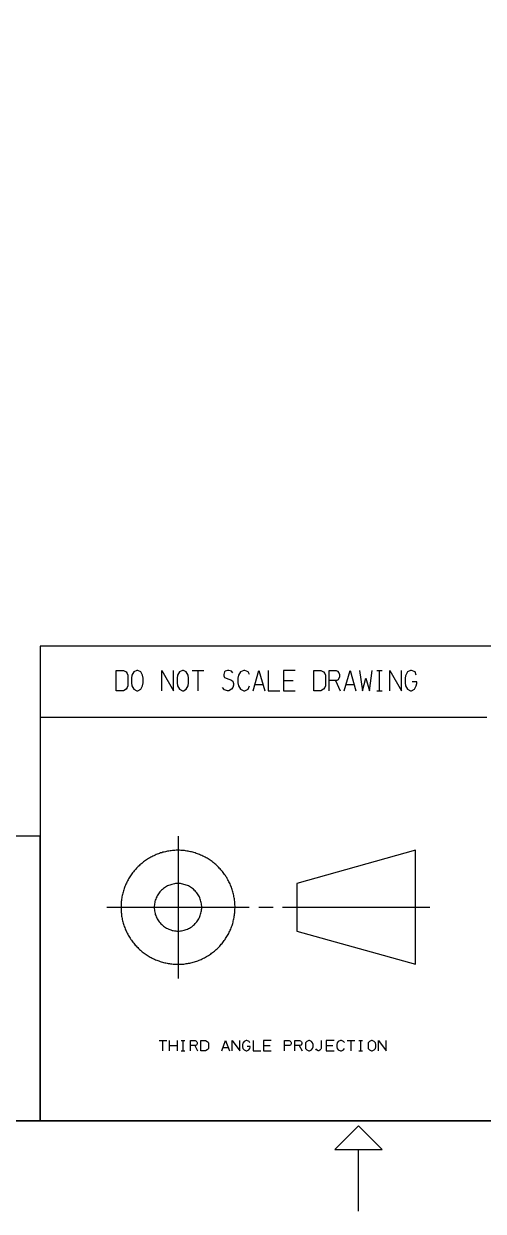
# Model space of a CAD drawing. Header units: millimetres. Extents: x 0 to 1189, y 35 to 806.
# Drawn here: x 497.6 to 630.6, y 35.5 to 379.4 of the extents above; entities that cross this region are included whole.
import ezdxf

# ---------------------------------------------------------------- set-up
doc = ezdxf.new("R2010")
doc.units = ezdxf.units.MM
doc.layers.add('Pen 1', color=7, linetype='Continuous')

msp = doc.modelspace()

# ---------------------------------------------------------------- linework, layer by layer
at = {"layer": 'Pen 1', "color": 7, "lineweight": 30}
for p, q in [((546.38, 192.1), (549.72, 192.1)), ((548.05, 186.23), (548.05, 192.1)), ((572.78, 189.2), (575.6, 189.2)), ((587.85, 189.2), (589.15, 186.23)), ((599.78, 192.1), (601.35, 192.1)), ((600.6, 186.23), (600.6, 192.1)), ((564.47, 188.05), (566.83, 188.05)), ((590.88, 188.05), (593.25, 188.05)), ((599.78, 186.23), (601.35, 186.23)), ((631.62, 178.5), (502.35, 178.5)), ((542.25, 144.12), (542.25, 102.88)), ((521.62, 123.5), (562.88, 123.5)), ((565.62, 123.5), (569.75, 123.5)), ((572.5, 123.5), (615.12, 123.5)), ((536.75, 84.93), (538.97, 84.93)), ((537.85, 81.97), (537.85, 84.93)), ((539.78, 81.97), (539.78, 84.93)), ((539.78, 83.47), (542, 83.47)), ((542, 84.93), (542, 81.97)), ((543.2, 84.93), (544.25, 84.93)), ((543.72, 81.97), (543.72, 84.93)), ((547.08, 83.47), (547.92, 81.97)), ((555.22, 82.9), (556.8, 82.9)), ((567, 83.47), (568.88, 83.47)), ((577.33, 83.47), (578.17, 81.97)), ((585.15, 83.47), (587.03, 83.47)), ((591.2, 84.93), (593.45, 84.93)), ((592.33, 81.97), (592.33, 84.93)), ((594.62, 84.93), (595.67, 84.93)), ((595.17, 81.97), (595.17, 84.93)), ((543.2, 81.97), (544.25, 81.97)), ((594.62, 81.97), (595.67, 81.97)), ((594.5, 35.47), (594.5, 53.35))]:
    msp.add_line(p, q, dxfattribs=at)
for points in [[(26.55, 776.72), (1162.45, 776.72), (1162.45, 61.62), (26.55, 61.62), (26.55, 776.72)], [(1162.45, 199.12), (502.35, 199.12), (502.35, 61.62), (1162.45, 61.62), (1162.45, 199.12)], [(524.38, 186.23), (524.38, 192.1), (526.42, 192.1), (527.2, 191.65), (527.53, 191.2), (527.72, 190.73), (527.72, 187.6), (527.53, 187.15), (527.2, 186.68), (526.42, 186.23), (524.38, 186.23)], [(530.6, 192.1), (530.3, 192.1), (529.45, 191.65), (528.88, 190.73), (528.78, 189.82), (528.78, 188.52), (528.88, 187.6), (529.45, 186.68), (530.3, 186.23), (530.6, 186.23), (531.45, 186.68), (531.97, 187.6), (532.12, 188.52), (532.12, 189.82), (531.97, 190.73), (531.45, 191.65), (530.6, 192.1)], [(537.58, 186.23), (537.58, 192.1), (540.92, 186.23), (540.92, 192.1)], [(543.8, 192.1), (543.5, 192.1), (542.65, 191.65), (542.08, 190.73), (541.97, 189.82), (541.97, 188.52), (542.08, 187.6), (542.65, 186.68), (543.5, 186.23), (543.8, 186.23), (544.65, 186.68), (545.17, 187.6), (545.33, 188.52), (545.33, 189.82), (545.17, 190.73), (544.65, 191.65), (543.8, 192.1)], [(558.15, 191.43), (557.72, 191.88), (556.92, 192.1), (556.55, 192.1), (555.92, 191.88), (555.75, 191.65), (555.55, 190.95), (555.55, 190.5), (555.75, 190.05), (556.15, 189.82), (556.92, 189.57), (557.55, 189.35), (558.15, 188.98), (558.35, 188.27), (558.35, 187.82), (558.15, 187.15), (557.72, 186.68), (556.92, 186.23), (556.55, 186.23), (555.75, 186.45), (555.17, 187.15)], [(562.92, 190.95), (562.55, 191.65), (561.62, 192.1), (561.25, 192.1), (560.3, 191.65), (559.75, 190.73), (559.58, 189.82), (559.58, 188.52), (559.75, 187.6), (560.3, 186.68), (561.25, 186.23), (561.62, 186.23), (562.55, 186.68), (562.92, 187.6)], [(563.97, 186.23), (565.65, 192.1), (567.33, 186.23)], [(568.38, 192.1), (568.38, 186.23), (571.72, 186.23)], [(576.12, 192.1), (572.78, 192.1), (572.78, 186.23), (576.12, 186.23)], [(581.58, 186.23), (581.58, 192.1), (583.62, 192.1), (584.4, 191.65), (584.75, 191.2), (584.92, 190.73), (584.92, 187.6), (584.75, 187.15), (584.4, 186.68), (583.62, 186.23), (581.58, 186.23)], [(585.97, 186.23), (585.97, 192.1), (588.03, 192.1), (588.38, 191.88), (588.8, 191.43), (588.95, 190.95), (588.95, 190.27), (588.58, 189.35), (588.2, 189.2), (585.97, 189.2)], [(590.38, 186.23), (592.05, 192.1), (593.72, 186.23)], [(594.78, 192.1), (595.62, 186.23), (596.6, 189.82), (597.65, 186.23), (598.47, 192.1)], [(603.58, 186.23), (603.58, 192.1), (606.95, 186.23), (606.95, 192.1)], [(611.17, 190.73), (610.85, 191.65), (609.8, 192.1), (609.5, 192.1), (608.67, 191.65), (608.1, 190.5), (607.97, 189.82), (607.97, 188.52), (608.1, 187.6), (608.67, 186.68), (609.5, 186.23), (609.8, 186.23), (610.65, 186.68), (611.17, 187.6), (611.35, 188.27), (611.35, 188.75), (610, 188.75)], [(502.35, 144.12), (331.83, 144.12), (331.83, 61.62), (502.35, 61.62), (502.35, 144.12)], [(558.75, 123.5), (558.75, 123.85), (558.72, 124.2), (558.7, 124.55), (558.67, 124.9), (558.65, 125.22), (558.6, 125.57), (558.58, 125.93), (558.5, 126.28), (558.45, 126.62), (558.38, 126.95), (558.3, 127.3), (558.22, 127.62), (558.12, 127.97), (558.03, 128.3), (557.92, 128.65), (557.8, 128.98), (557.7, 129.3), (557.58, 129.62), (557.42, 129.95), (557.3, 130.25), (557.15, 130.57), (557, 130.9), (556.83, 131.2), (556.67, 131.5), (556.5, 131.8), (556.33, 132.1), (556.12, 132.4), (555.95, 132.7), (555.75, 132.98), (555.55, 133.27), (555.33, 133.55), (555.12, 133.82), (554.9, 134.1), (554.67, 134.35), (554.45, 134.62), (554.2, 134.88), (553.95, 135.12), (553.7, 135.38), (553.45, 135.6), (553.2, 135.85), (552.92, 136.07), (552.67, 136.3), (552.4, 136.5), (552.12, 136.73), (551.83, 136.93), (551.55, 137.12), (551.25, 137.32), (550.97, 137.5), (550.67, 137.68), (550.38, 137.85), (550.08, 138.02), (549.75, 138.2), (549.45, 138.35), (549.12, 138.5), (548.8, 138.62), (548.5, 138.77), (548.17, 138.9), (547.85, 139.02), (547.5, 139.12), (547.17, 139.25), (546.85, 139.35), (546.5, 139.45), (546.17, 139.52), (545.83, 139.6), (545.5, 139.68), (545.15, 139.75), (544.8, 139.8), (544.45, 139.85), (544.12, 139.9), (543.78, 139.93), (543.42, 139.95), (543.08, 139.98), (542.72, 140), (542.38, 140), (542.03, 140), (541.67, 140), (541.33, 139.98), (540.97, 139.95), (540.62, 139.93), (540.3, 139.88), (539.95, 139.85), (539.6, 139.77), (539.25, 139.73), (538.9, 139.65), (538.58, 139.57), (538.22, 139.5), (537.9, 139.43), (537.55, 139.32), (537.22, 139.23), (536.9, 139.1), (536.58, 139), (536.25, 138.88), (535.92, 138.75), (535.6, 138.6), (535.28, 138.45), (534.97, 138.3), (534.65, 138.15), (534.35, 138), (534.05, 137.82), (533.75, 137.65), (533.45, 137.45), (533.15, 137.27), (532.88, 137.07), (532.58, 136.88), (532.3, 136.68), (532.03, 136.45), (531.75, 136.23), (531.47, 136), (531.22, 135.77), (530.97, 135.55), (530.72, 135.3), (530.47, 135.05), (530.22, 134.8), (530, 134.55), (529.75, 134.3), (529.53, 134.02), (529.33, 133.75), (529.1, 133.48), (528.9, 133.2), (528.7, 132.93), (528.5, 132.62), (528.3, 132.32), (528.12, 132.05), (527.95, 131.75), (527.78, 131.43), (527.6, 131.12), (527.45, 130.82), (527.3, 130.5), (527.15, 130.18), (527.03, 129.88), (526.88, 129.55), (526.78, 129.23), (526.65, 128.9), (526.53, 128.55), (526.42, 128.23), (526.33, 127.9), (526.25, 127.55), (526.17, 127.22), (526.1, 126.88), (526.03, 126.53), (525.95, 126.2), (525.9, 125.85), (525.85, 125.5), (525.83, 125.15), (525.8, 124.8), (525.78, 124.45), (525.75, 124.1), (525.75, 123.75), (525.75, 123.43), (525.75, 123.07), (525.75, 122.72), (525.78, 122.38), (525.8, 122.03), (525.85, 121.68), (525.88, 121.32), (525.92, 120.97), (526, 120.65), (526.05, 120.3), (526.12, 119.95), (526.2, 119.62), (526.3, 119.28), (526.38, 118.95), (526.47, 118.6), (526.58, 118.28), (526.7, 117.95), (526.83, 117.62), (526.95, 117.3), (527.08, 116.97), (527.22, 116.65), (527.38, 116.35), (527.53, 116.03), (527.7, 115.72), (527.85, 115.43), (528.03, 115.1), (528.2, 114.82), (528.4, 114.53), (528.6, 114.22), (528.8, 113.95), (529, 113.65), (529.2, 113.38), (529.42, 113.1), (529.65, 112.85), (529.88, 112.57), (530.1, 112.32), (530.35, 112.07), (530.58, 111.82), (530.83, 111.57), (531.1, 111.32), (531.35, 111.1), (531.62, 110.88), (531.88, 110.65), (532.15, 110.43), (532.42, 110.22), (532.72, 110.03), (533, 109.82), (533.3, 109.62), (533.6, 109.45), (533.88, 109.28), (534.2, 109.1), (534.5, 108.93), (534.8, 108.78), (535.12, 108.6), (535.42, 108.47), (535.75, 108.32), (536.08, 108.2), (536.4, 108.07), (536.72, 107.95), (537.05, 107.82), (537.4, 107.72), (537.72, 107.62), (538.05, 107.53), (538.4, 107.45), (538.72, 107.38), (539.08, 107.3), (539.42, 107.25), (539.78, 107.18), (540.1, 107.12), (540.45, 107.1), (540.8, 107.05), (541.15, 107.03), (541.5, 107), (541.85, 107), (542.2, 107), (542.55, 107), (542.9, 107), (543.25, 107.03), (543.58, 107.05), (543.92, 107.07), (544.28, 107.12), (544.62, 107.18), (544.97, 107.22), (545.33, 107.28), (545.65, 107.35), (546, 107.43), (546.33, 107.5), (546.67, 107.6), (547, 107.7), (547.33, 107.8), (547.67, 107.9), (548, 108.03), (548.33, 108.15), (548.65, 108.28), (548.97, 108.43), (549.28, 108.57), (549.6, 108.72), (549.9, 108.88), (550.2, 109.05), (550.53, 109.22), (550.83, 109.4), (551.1, 109.57), (551.4, 109.78), (551.7, 109.97), (551.97, 110.18), (552.25, 110.38), (552.53, 110.6), (552.8, 110.8), (553.08, 111.05), (553.33, 111.28), (553.58, 111.5), (553.83, 111.75), (554.08, 112), (554.33, 112.25), (554.55, 112.5), (554.78, 112.78), (555, 113.03), (555.22, 113.3), (555.42, 113.57), (555.65, 113.88), (555.85, 114.15), (556.03, 114.45), (556.22, 114.72), (556.4, 115.03), (556.58, 115.32), (556.75, 115.62), (556.92, 115.95), (557.08, 116.25), (557.22, 116.57), (557.38, 116.88), (557.5, 117.2), (557.62, 117.53), (557.75, 117.85), (557.88, 118.18), (557.97, 118.53), (558.08, 118.85), (558.17, 119.18), (558.25, 119.53), (558.35, 119.85), (558.4, 120.2), (558.47, 120.55), (558.53, 120.9), (558.6, 121.22), (558.62, 121.57), (558.67, 121.93), (558.7, 122.28), (558.72, 122.62), (558.72, 122.97), (558.75, 123.32), (558.75, 123.5)], [(576.62, 130.38), (576.62, 116.62), (611, 107), (611, 140), (576.62, 130.38)], [(549.12, 123.5), (549.1, 123.85), (549.08, 124.2), (549.05, 124.55), (548.97, 124.88), (548.9, 125.22), (548.8, 125.55), (548.7, 125.88), (548.55, 126.2), (548.42, 126.53), (548.25, 126.82), (548.08, 127.12), (547.88, 127.43), (547.67, 127.7), (547.45, 127.97), (547.22, 128.25), (546.97, 128.48), (546.72, 128.73), (546.45, 128.95), (546.17, 129.15), (545.88, 129.32), (545.58, 129.5), (545.28, 129.68), (544.95, 129.82), (544.62, 129.95), (544.3, 130.05), (543.95, 130.15), (543.62, 130.23), (543.28, 130.3), (542.92, 130.35), (542.58, 130.38), (542.22, 130.38), (541.88, 130.38), (541.55, 130.35), (541.2, 130.3), (540.85, 130.23), (540.5, 130.15), (540.17, 130.05), (539.85, 129.95), (539.53, 129.8), (539.2, 129.68), (538.9, 129.5), (538.6, 129.32), (538.3, 129.12), (538.03, 128.93), (537.75, 128.7), (537.5, 128.48), (537.25, 128.23), (537.03, 127.97), (536.8, 127.7), (536.6, 127.43), (536.4, 127.12), (536.22, 126.82), (536.08, 126.53), (535.92, 126.2), (535.8, 125.88), (535.67, 125.55), (535.58, 125.2), (535.5, 124.88), (535.45, 124.53), (535.4, 124.18), (535.38, 123.82), (535.38, 123.47), (535.38, 123.12), (535.4, 122.78), (535.45, 122.45), (535.5, 122.1), (535.6, 121.75), (535.67, 121.43), (535.8, 121.1), (535.92, 120.78), (536.08, 120.45), (536.25, 120.15), (536.42, 119.85), (536.6, 119.55), (536.83, 119.28), (537.05, 119), (537.28, 118.75), (537.53, 118.5), (537.78, 118.28), (538.05, 118.05), (538.33, 117.85), (538.62, 117.65), (538.92, 117.47), (539.22, 117.32), (539.55, 117.18), (539.88, 117.05), (540.2, 116.93), (540.55, 116.82), (540.88, 116.75), (541.22, 116.7), (541.58, 116.65), (541.92, 116.62), (542.28, 116.62), (542.62, 116.62), (542.97, 116.65), (543.3, 116.7), (543.65, 116.78), (544, 116.85), (544.33, 116.95), (544.65, 117.05), (544.97, 117.2), (545.3, 117.32), (545.6, 117.5), (545.9, 117.68), (546.2, 117.88), (546.47, 118.07), (546.75, 118.3), (547, 118.53), (547.25, 118.78), (547.47, 119.05), (547.7, 119.3), (547.9, 119.6), (548.1, 119.88), (548.28, 120.18), (548.42, 120.5), (548.58, 120.82), (548.7, 121.15), (548.8, 121.47), (548.9, 121.8), (548.97, 122.15), (549.05, 122.5), (549.08, 122.82), (549.1, 123.18), (549.12, 123.5)], [(545.83, 81.97), (545.83, 84.93), (547.2, 84.93), (547.42, 84.8), (547.7, 84.57), (547.8, 84.35), (547.8, 84), (547.55, 83.55), (547.3, 83.47), (545.83, 83.47)], [(548.85, 81.97), (548.85, 84.93), (550.22, 84.93), (550.72, 84.68), (550.95, 84.45), (551.08, 84.22), (551.08, 82.65), (550.95, 82.43), (550.72, 82.2), (550.22, 81.97), (548.85, 81.97)], [(554.9, 81.97), (556.03, 84.93), (557.12, 81.97)], [(557.92, 81.97), (557.92, 84.93), (560.15, 81.97), (560.15, 84.93)], [(563.08, 84.22), (562.85, 84.68), (562.17, 84.93), (561.97, 84.93), (561.4, 84.68), (561.03, 84.12), (560.95, 83.78), (560.95, 83.12), (561.03, 82.65), (561.4, 82.2), (561.97, 81.97), (562.17, 81.97), (562.72, 82.2), (563.08, 82.65), (563.17, 83), (563.17, 83.22), (562.3, 83.22)], [(563.97, 84.93), (563.97, 81.97), (566.2, 81.97)], [(569.22, 84.93), (567, 84.93), (567, 81.97), (569.22, 81.97)], [(573.05, 81.97), (573.05, 84.93), (574.42, 84.93), (574.65, 84.8), (574.92, 84.57), (575.03, 84.35), (575.03, 84), (574.78, 83.55), (574.53, 83.47), (573.05, 83.47)], [(576.08, 81.97), (576.08, 84.93), (577.45, 84.93), (577.67, 84.8), (577.95, 84.57), (578.05, 84.35), (578.05, 84), (577.8, 83.55), (577.55, 83.47), (576.08, 83.47)], [(580.33, 84.93), (580.12, 84.93), (579.55, 84.68), (579.17, 84.22), (579.1, 83.78), (579.1, 83.12), (579.17, 82.65), (579.55, 82.2), (580.12, 81.97), (580.33, 81.97), (580.88, 82.2), (581.22, 82.65), (581.35, 83.12), (581.35, 83.78), (581.22, 84.22), (580.88, 84.68), (580.33, 84.93)], [(583.7, 84.93), (583.7, 82.65), (583.58, 82.43), (583.25, 82.1), (583.03, 81.97), (582.78, 81.97), (582.35, 82.2), (582.12, 82.55)], [(587.4, 84.93), (585.15, 84.93), (585.15, 81.97), (587.4, 81.97)], [(590.42, 84.35), (590.15, 84.68), (589.55, 84.93), (589.3, 84.93), (588.65, 84.68), (588.3, 84.22), (588.17, 83.78), (588.17, 83.12), (588.3, 82.65), (588.65, 82.2), (589.3, 81.97), (589.55, 81.97), (590.15, 82.2), (590.42, 82.65)], [(598.47, 84.93), (598.28, 84.93), (597.7, 84.68), (597.33, 84.22), (597.25, 83.78), (597.25, 83.12), (597.33, 82.65), (597.7, 82.2), (598.28, 81.97), (598.47, 81.97), (599.03, 82.2), (599.4, 82.65), (599.5, 83.12), (599.5, 83.78), (599.4, 84.22), (599.03, 84.68), (598.47, 84.93)], [(600.28, 81.97), (600.28, 84.93), (602.53, 81.97), (602.53, 84.93)], [(594.5, 60.25), (587.62, 53.35), (601.38, 53.35), (594.5, 60.25)]]:
    msp.add_lwpolyline(points, dxfattribs=at)

doc.saveas('drawing.dxf')
